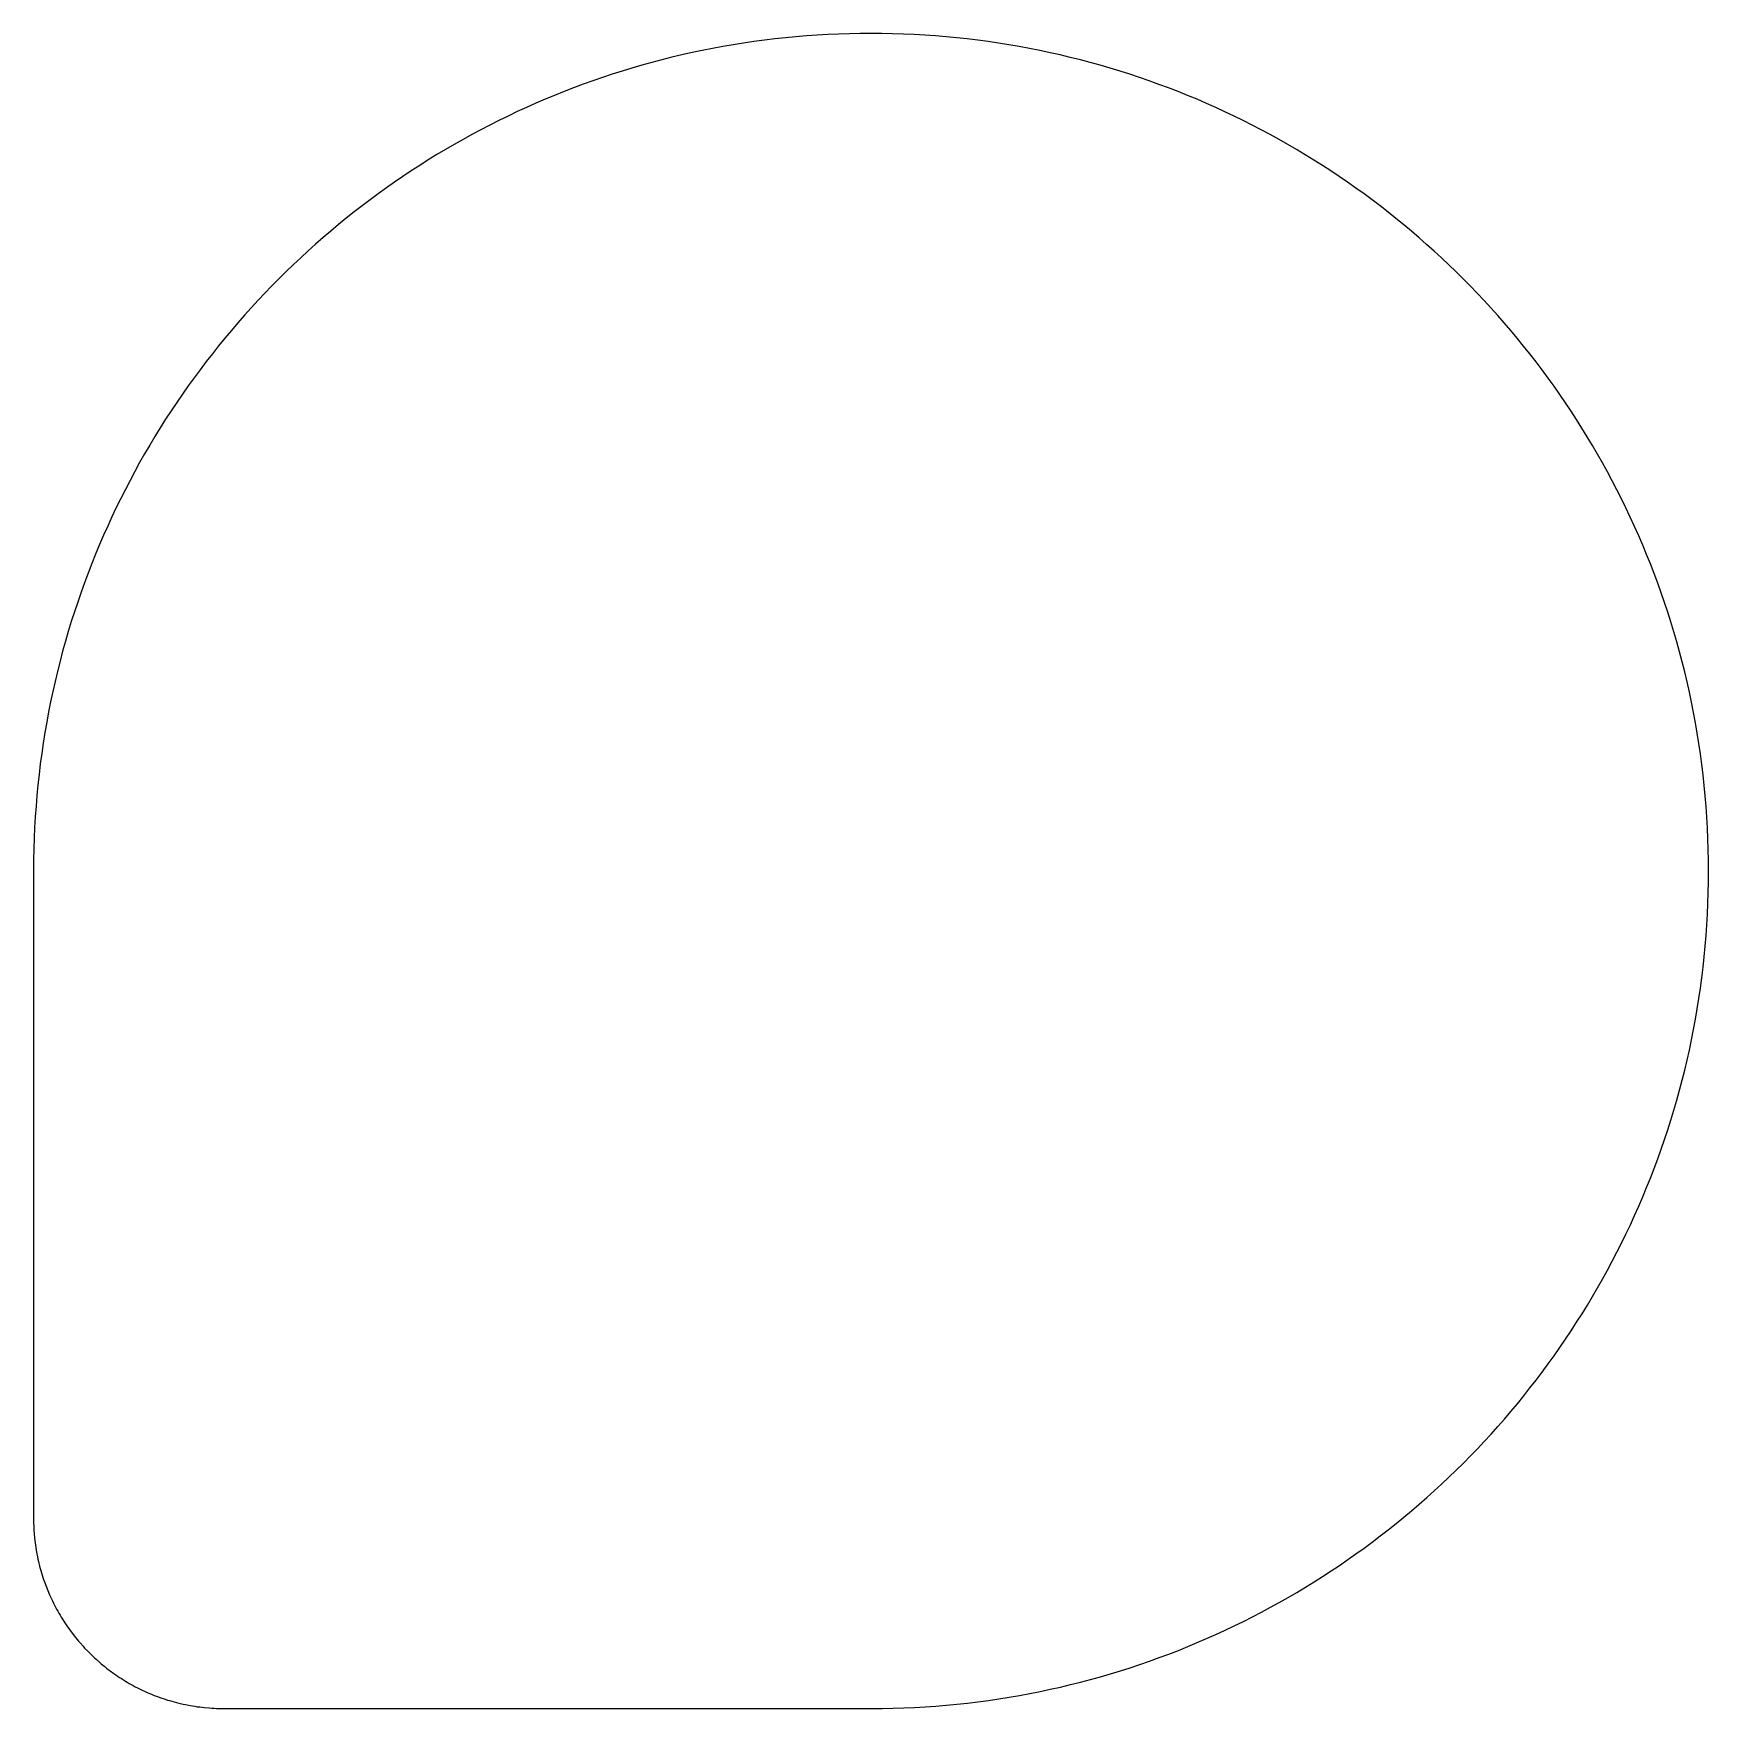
# Model space of a CAD drawing. Extents: x 0 to 61.4, y 0 to 61.4.
import ezdxf

# ---------------------------------------------------------------- set-up
doc = ezdxf.new("R2010")
doc.units = 0
doc.layers.get('0').update_dxf_attribs({"linetype": 'CONTINUOUS'})

msp = doc.modelspace()

# ---------------------------------------------------------------- linework, layer by layer
at = {"color": 156}
for p, q in [((30.679, 61.357), (30.282, 61.354)), ((31.076, 61.354), (30.679, 61.357)), ((24.874, 60.809), (24.499, 60.734)), ((25.251, 60.879), (24.874, 60.809)), ((25.629, 60.944), (25.251, 60.879)), ((26.009, 61.004), (25.629, 60.944)), ((26.391, 61.059), (26.009, 61.004)), ((26.774, 61.111), (26.391, 61.059)), ((27.158, 61.157), (26.774, 61.111)), ((27.544, 61.199), (27.158, 61.157)), ((27.931, 61.236), (27.544, 61.199)), ((28.32, 61.268), (27.931, 61.236)), ((28.71, 61.295), (28.32, 61.268)), ((29.101, 61.317), (28.71, 61.295)), ((29.494, 61.335), (29.101, 61.317)), ((29.888, 61.347), (29.494, 61.335)), ((30.282, 61.354), (29.888, 61.347)), ((31.472, 61.347), (31.076, 61.354)), ((31.866, 61.335), (31.472, 61.347)), ((32.258, 61.317), (31.866, 61.335)), ((32.65, 61.295), (32.258, 61.317)), ((33.04, 61.268), (32.65, 61.295)), ((33.428, 61.236), (33.04, 61.268)), ((33.816, 61.199), (33.428, 61.236)), ((34.202, 61.157), (33.816, 61.199)), ((34.586, 61.111), (34.202, 61.157)), ((34.969, 61.059), (34.586, 61.111)), ((35.351, 61.003), (34.969, 61.059)), ((35.731, 60.944), (35.351, 61.003)), ((36.11, 60.877), (35.731, 60.944)), ((36.486, 60.809), (36.11, 60.877)), ((36.862, 60.734), (36.486, 60.809)), ((22.284, 60.194), (21.922, 60.089)), ((22.649, 60.295), (22.284, 60.194)), ((23.016, 60.392), (22.649, 60.295)), ((23.384, 60.485), (23.016, 60.392)), ((23.753, 60.572), (23.384, 60.485)), ((24.125, 60.656), (23.753, 60.572)), ((24.499, 60.734), (24.125, 60.656)), ((37.236, 60.654), (36.862, 60.734)), ((37.608, 60.572), (37.236, 60.654)), ((37.977, 60.483), (37.608, 60.572)), ((38.347, 60.391), (37.977, 60.483)), ((38.713, 60.295), (38.347, 60.391)), ((39.078, 60.193), (38.713, 60.295)), ((39.441, 60.088), (39.078, 60.193)), ((20.489, 59.624), (20.136, 59.497)), ((20.844, 59.746), (20.489, 59.624)), ((21.201, 59.865), (20.844, 59.746)), ((21.561, 59.979), (21.201, 59.865)), ((21.922, 60.089), (21.561, 59.979)), ((39.802, 59.978), (39.441, 60.088)), ((40.162, 59.863), (39.802, 59.978)), ((40.518, 59.745), (40.162, 59.863)), ((40.874, 59.622), (40.518, 59.745)), ((41.228, 59.495), (40.874, 59.622)), ((18.743, 58.949), (18.4, 58.801)), ((19.087, 59.092), (18.743, 58.949)), ((19.434, 59.231), (19.087, 59.092)), ((19.785, 59.366), (19.434, 59.231)), ((20.136, 59.497), (19.785, 59.366)), ((41.579, 59.364), (41.228, 59.495)), ((41.928, 59.23), (41.579, 59.364)), ((42.276, 59.09), (41.928, 59.23)), ((42.621, 58.946), (42.276, 59.09)), ((42.963, 58.798), (42.621, 58.946)), ((17.384, 58.334), (17.05, 58.171)), ((17.72, 58.494), (17.384, 58.334)), ((18.059, 58.649), (17.72, 58.494)), ((18.4, 58.801), (18.059, 58.649)), ((43.305, 58.647), (42.963, 58.798)), ((43.644, 58.491), (43.305, 58.647)), ((43.98, 58.333), (43.644, 58.491)), ((44.313, 58.169), (43.98, 58.333)), ((16.389, 57.832), (16.062, 57.657)), ((16.718, 58.003), (16.389, 57.832)), ((17.05, 58.171), (16.718, 58.003)), ((44.646, 58), (44.313, 58.169)), ((44.975, 57.829), (44.646, 58)), ((45.303, 57.654), (44.975, 57.829)), ((15.095, 57.109), (14.778, 56.919)), ((15.415, 57.296), (15.095, 57.109)), ((15.737, 57.478), (15.415, 57.296)), ((16.062, 57.657), (15.737, 57.478)), ((45.627, 57.475), (45.303, 57.654)), ((45.949, 57.292), (45.627, 57.475)), ((46.269, 57.106), (45.949, 57.292)), ((46.587, 56.916), (46.269, 57.106)), ((14.15, 56.527), (13.84, 56.326)), ((14.463, 56.726), (14.15, 56.527)), ((14.778, 56.919), (14.463, 56.726)), ((46.901, 56.721), (46.587, 56.916)), ((47.214, 56.523), (46.901, 56.721)), ((47.525, 56.322), (47.214, 56.523)), ((13.228, 55.914), (12.926, 55.702)), ((13.534, 56.122), (13.228, 55.914)), ((13.84, 56.326), (13.534, 56.122)), ((47.832, 56.118), (47.525, 56.322)), ((48.136, 55.908), (47.832, 56.118)), ((48.438, 55.696), (48.136, 55.908)), ((12.331, 55.266), (12.037, 55.044)), ((12.627, 55.485), (12.331, 55.266)), ((12.926, 55.702), (12.627, 55.485)), ((48.738, 55.481), (48.438, 55.696)), ((49.035, 55.262), (48.738, 55.481)), ((49.328, 55.039), (49.035, 55.262)), ((11.745, 54.819), (11.457, 54.59)), ((12.037, 55.044), (11.745, 54.819)), ((49.62, 54.813), (49.328, 55.039)), ((49.908, 54.584), (49.62, 54.813)), ((10.889, 54.121), (10.61, 53.881)), ((11.172, 54.357), (10.889, 54.121)), ((11.457, 54.59), (11.172, 54.357)), ((50.194, 54.351), (49.908, 54.584)), ((50.476, 54.115), (50.194, 54.351)), ((50.756, 53.876), (50.476, 54.115)), ((10.058, 53.394), (9.788, 53.144)), ((10.332, 53.639), (10.058, 53.394)), ((10.61, 53.881), (10.332, 53.639)), ((51.033, 53.633), (50.756, 53.876)), ((51.307, 53.387), (51.033, 53.633)), ((51.577, 53.137), (51.307, 53.387)), ((9.52, 52.892), (9.255, 52.637)), ((9.788, 53.144), (9.52, 52.892)), ((51.846, 52.885), (51.577, 53.137)), ((52.111, 52.63), (51.846, 52.885)), ((8.993, 52.378), (8.735, 52.116)), ((9.255, 52.637), (8.993, 52.378)), ((52.372, 52.371), (52.111, 52.63)), ((52.631, 52.109), (52.372, 52.371)), ((8.227, 51.584), (7.977, 51.314)), ((8.479, 51.851), (8.227, 51.584)), ((8.735, 52.116), (8.479, 51.851)), ((52.886, 51.845), (52.631, 52.109)), ((53.139, 51.576), (52.886, 51.845)), ((53.388, 51.306), (53.139, 51.576)), ((7.732, 51.04), (7.49, 50.763)), ((7.977, 51.314), (7.732, 51.04)), ((53.635, 51.031), (53.388, 51.306)), ((53.877, 50.755), (53.635, 51.031)), ((7.25, 50.483), (7.014, 50.201)), ((7.49, 50.763), (7.25, 50.483)), ((54.115, 50.475), (53.877, 50.755)), ((54.352, 50.192), (54.115, 50.475)), ((6.781, 49.915), (6.551, 49.627)), ((7.014, 50.201), (6.781, 49.915)), ((54.585, 49.907), (54.352, 50.192)), ((54.814, 49.617), (54.585, 49.907)), ((6.325, 49.337), (6.103, 49.043)), ((6.551, 49.627), (6.325, 49.337)), ((55.04, 49.327), (54.814, 49.617)), ((55.263, 49.033), (55.04, 49.327)), ((5.884, 48.747), (5.668, 48.448)), ((6.103, 49.043), (5.884, 48.747)), ((55.482, 48.737), (55.263, 49.033)), ((55.698, 48.437), (55.482, 48.737)), ((5.456, 48.146), (5.248, 47.841)), ((5.668, 48.448), (5.456, 48.146)), ((55.91, 48.135), (55.698, 48.437)), ((56.118, 47.83), (55.91, 48.135)), ((5.042, 47.534), (4.841, 47.224)), ((5.248, 47.841), (5.042, 47.534)), ((56.323, 47.523), (56.118, 47.83)), ((56.525, 47.213), (56.323, 47.523)), ((4.643, 46.911), (4.45, 46.597)), ((4.841, 47.224), (4.643, 46.911)), ((56.723, 46.9), (56.525, 47.213)), ((56.916, 46.586), (56.723, 46.9)), ((4.258, 46.28), (4.072, 45.96)), ((4.45, 46.597), (4.258, 46.28)), ((57.107, 46.267), (56.916, 46.586)), ((57.293, 45.948), (57.107, 46.267)), ((3.889, 45.638), (3.71, 45.312)), ((4.072, 45.96), (3.889, 45.638)), ((57.477, 45.626), (57.293, 45.948)), ((57.654, 45.3), (57.477, 45.626)), ((3.535, 44.986), (3.364, 44.657)), ((3.71, 45.312), (3.535, 44.986)), ((57.831, 44.974), (57.654, 45.3)), ((58.002, 44.644), (57.831, 44.974)), ((3.196, 44.325), (3.032, 43.991)), ((3.364, 44.657), (3.196, 44.325)), ((58.169, 44.312), (58.002, 44.644)), ((58.333, 43.977), (58.169, 44.312)), ((2.873, 43.655), (2.717, 43.316)), ((3.032, 43.991), (2.873, 43.655)), ((58.492, 43.641), (58.333, 43.977)), ((58.648, 43.302), (58.492, 43.641)), ((2.566, 42.975), (2.417, 42.633)), ((2.717, 43.316), (2.566, 42.975)), ((58.8, 42.962), (58.648, 43.302)), ((58.947, 42.619), (58.8, 42.962)), ((2.417, 42.633), (2.274, 42.288)), ((59.09, 42.274), (58.947, 42.619)), ((2.135, 41.941), (2, 41.592)), ((2.274, 42.288), (2.135, 41.941)), ((59.23, 41.927), (59.09, 42.274)), ((59.364, 41.577), (59.23, 41.927)), ((1.867, 41.24), (1.74, 40.888)), ((2, 41.592), (1.867, 41.24)), ((59.497, 41.225), (59.364, 41.577)), ((59.624, 40.873), (59.497, 41.225)), ((1.618, 40.532), (1.499, 40.175)), ((1.74, 40.888), (1.618, 40.532)), ((59.746, 40.517), (59.624, 40.873)), ((59.865, 40.159), (59.746, 40.517)), ((1.499, 40.175), (1.385, 39.816)), ((59.979, 39.8), (59.865, 40.159)), ((1.275, 39.455), (1.169, 39.092)), ((1.385, 39.816), (1.275, 39.455)), ((60.088, 39.438), (59.979, 39.8)), ((60.194, 39.076), (60.088, 39.438)), ((1.068, 38.727), (0.972, 38.362)), ((1.169, 39.092), (1.068, 38.727)), ((60.295, 38.71), (60.194, 39.076)), ((60.392, 38.344), (60.295, 38.71)), ((0.972, 38.362), (0.878, 37.992)), ((60.485, 37.976), (60.392, 38.344)), ((0.791, 37.623), (0.707, 37.251)), ((0.878, 37.992), (0.791, 37.623)), ((60.572, 37.605), (60.485, 37.976)), ((60.656, 37.233), (60.572, 37.605)), ((0.627, 36.878), (0.553, 36.503)), ((0.707, 37.251), (0.627, 36.878)), ((60.734, 36.86), (60.656, 37.233)), ((60.809, 36.485), (60.734, 36.86)), ((0.553, 36.503), (0.484, 36.127)), ((60.879, 36.108), (60.809, 36.485)), ((0.418, 35.748), (0.357, 35.367)), ((0.484, 36.127), (0.418, 35.748)), ((60.944, 35.728), (60.879, 36.108)), ((61.004, 35.348), (60.944, 35.728)), ((0.3, 34.987), (0.249, 34.604)), ((0.357, 35.367), (0.3, 34.987)), ((61.059, 34.968), (61.004, 35.348)), ((0.249, 34.604), (0.203, 34.219)), ((61.112, 34.585), (61.059, 34.968)), ((61.157, 34.199), (61.112, 34.585)), ((0.161, 33.834), (0.124, 33.446)), ((0.203, 34.219), (0.161, 33.834)), ((61.199, 33.813), (61.157, 34.199)), ((61.236, 33.426), (61.199, 33.813)), ((0.124, 33.446), (0.092, 33.058)), ((61.268, 33.037), (61.236, 33.426)), ((0.065, 32.668), (0.041, 32.276)), ((0.092, 33.058), (0.065, 32.668)), ((61.295, 32.647), (61.268, 33.037)), ((61.317, 32.256), (61.295, 32.647)), ((0.041, 32.276), (0.023, 31.884)), ((61.335, 31.863), (61.317, 32.256)), ((0.011, 31.489), (0.004, 31.095)), ((0.023, 31.884), (0.011, 31.489)), ((61.347, 31.469), (61.335, 31.863)), ((61.356, 31.073), (61.347, 31.469)), ((0, 30.698), (0, 30.7)), ((0, 30.7), (0, 6.956)), ((0.001, 30.698), (0, 30.698)), ((0.004, 31.095), (0.001, 30.698)), ((61.357, 30.677), (61.356, 31.073)), ((61.347, 29.884), (61.356, 30.28)), ((61.356, 30.28), (61.357, 30.677)), ((61.317, 29.099), (61.335, 29.491)), ((61.335, 29.491), (61.347, 29.884)), ((61.295, 28.707), (61.317, 29.099)), ((61.236, 27.927), (61.269, 28.316)), ((61.269, 28.316), (61.295, 28.707)), ((61.199, 27.54), (61.236, 27.927)), ((61.112, 26.77), (61.157, 27.154)), ((61.157, 27.154), (61.199, 27.54)), ((61.004, 26.005), (61.061, 26.387)), ((61.061, 26.387), (61.112, 26.77)), ((60.944, 25.626), (61.004, 26.005)), ((60.809, 24.871), (60.879, 25.247)), ((60.879, 25.247), (60.944, 25.626)), ((60.734, 24.495), (60.809, 24.871)), ((60.573, 23.749), (60.656, 24.121)), ((60.656, 24.121), (60.734, 24.495)), ((60.392, 23.012), (60.485, 23.38)), ((60.485, 23.38), (60.573, 23.749)), ((60.296, 22.645), (60.392, 23.012)), ((60.089, 21.916), (60.194, 22.28)), ((60.194, 22.28), (60.296, 22.645)), ((59.865, 21.197), (59.979, 21.555)), ((59.979, 21.555), (60.089, 21.916)), ((59.746, 20.839), (59.865, 21.197)), ((59.497, 20.13), (59.624, 20.485)), ((59.624, 20.485), (59.746, 20.839)), ((59.231, 19.43), (59.366, 19.779)), ((59.366, 19.779), (59.497, 20.13)), ((58.949, 18.737), (59.092, 19.083)), ((59.092, 19.083), (59.231, 19.43)), ((58.801, 18.395), (58.949, 18.737)), ((58.494, 17.716), (58.649, 18.054)), ((58.649, 18.054), (58.801, 18.395)), ((58.17, 17.045), (58.334, 17.38)), ((58.334, 17.38), (58.494, 17.716)), ((57.832, 16.384), (58.003, 16.713)), ((58.003, 16.713), (58.17, 17.045)), ((57.478, 15.732), (57.657, 16.057)), ((57.657, 16.057), (57.832, 16.384)), ((57.109, 15.089), (57.295, 15.409)), ((57.295, 15.409), (57.478, 15.732)), ((56.724, 14.457), (56.919, 14.773)), ((56.919, 14.773), (57.109, 15.089)), ((56.326, 13.835), (56.527, 14.146)), ((56.527, 14.146), (56.724, 14.457)), ((55.913, 13.224), (56.121, 13.528)), ((56.121, 13.528), (56.326, 13.835)), ((55.485, 12.621), (55.7, 12.922)), ((55.7, 12.922), (55.913, 13.224)), ((55.043, 12.032), (55.266, 12.325)), ((55.266, 12.325), (55.485, 12.621)), ((54.588, 11.451), (54.817, 11.741)), ((54.817, 11.741), (55.043, 12.032)), ((54.12, 10.884), (54.355, 11.166)), ((54.355, 11.166), (54.588, 11.451)), ((53.637, 10.327), (53.88, 10.604)), ((53.88, 10.604), (54.12, 10.884)), ((53.143, 9.783), (53.392, 10.054)), ((53.392, 10.054), (53.637, 10.327)), ((52.377, 8.989), (52.634, 9.251)), ((52.634, 9.251), (52.891, 9.515)), ((52.891, 9.515), (53.143, 9.783)), ((51.85, 8.474), (52.115, 8.73)), ((52.115, 8.73), (52.377, 8.989)), ((51.311, 7.973), (51.581, 8.221)), ((51.581, 8.221), (51.85, 8.474)), ((50.48, 7.244), (50.76, 7.484)), ((50.76, 7.484), (51.037, 7.727)), ((51.037, 7.727), (51.311, 7.973)), ((0, 6.956), (0.001, 6.956)), ((0.001, 6.956), (0.001, 6.865)), ((0.001, 6.865), (0.003, 6.776)), ((0.003, 6.776), (0.007, 6.686)), ((49.624, 6.547), (49.912, 6.776)), ((49.912, 6.776), (50.198, 7.009)), ((50.198, 7.009), (50.48, 7.244)), ((0.007, 6.686), (0.011, 6.598)), ((0.011, 6.598), (0.017, 6.508)), ((0.017, 6.508), (0.022, 6.42)), ((0.022, 6.42), (0.039, 6.244)), ((0.039, 6.244), (0.048, 6.157)), ((0.048, 6.157), (0.059, 6.069)), ((49.04, 6.098), (49.334, 6.321)), ((49.334, 6.321), (49.624, 6.547)), ((0.059, 6.069), (0.07, 5.982)), ((0.07, 5.982), (0.083, 5.895)), ((0.083, 5.895), (0.098, 5.81)), ((0.098, 5.81), (0.112, 5.724)), ((0.112, 5.724), (0.145, 5.553)), ((0.145, 5.553), (0.164, 5.468)), ((48.142, 5.452), (48.443, 5.664)), ((48.443, 5.664), (48.744, 5.879)), ((48.744, 5.879), (49.04, 6.098)), ((0.164, 5.468), (0.182, 5.384)), ((0.182, 5.384), (0.223, 5.216)), ((0.223, 5.216), (0.245, 5.133)), ((0.245, 5.133), (0.269, 5.051)), ((0.269, 5.051), (0.294, 4.968)), ((0.294, 4.968), (0.318, 4.887)), ((47.221, 4.837), (47.53, 5.038)), ((47.53, 5.038), (47.837, 5.242)), ((47.837, 5.242), (48.142, 5.452)), ((0.318, 4.887), (0.371, 4.724)), ((0.371, 4.724), (0.4, 4.643)), ((0.4, 4.643), (0.458, 4.483)), ((0.458, 4.483), (0.521, 4.326)), ((0.521, 4.326), (0.587, 4.169)), ((46.276, 4.254), (46.593, 4.444)), ((46.593, 4.444), (46.908, 4.638)), ((46.908, 4.638), (47.221, 4.837)), ((0.587, 4.169), (0.621, 4.091)), ((0.621, 4.091), (0.657, 4.016)), ((0.657, 4.016), (0.693, 3.938)), ((0.693, 3.938), (0.73, 3.863)), ((0.73, 3.863), (0.769, 3.788)), ((0.769, 3.788), (0.808, 3.712)), ((0.808, 3.712), (0.847, 3.639)), ((44.982, 3.531), (45.31, 3.706)), ((45.31, 3.706), (45.634, 3.885)), ((45.634, 3.885), (45.956, 4.068)), ((45.956, 4.068), (46.276, 4.254)), ((0.847, 3.639), (0.889, 3.565)), ((0.889, 3.565), (0.93, 3.492)), ((0.93, 3.492), (0.973, 3.419)), ((0.973, 3.419), (1.016, 3.347)), ((1.016, 3.347), (1.06, 3.276)), ((1.06, 3.276), (1.151, 3.135)), ((1.151, 3.135), (1.198, 3.065)), ((43.987, 3.028), (44.321, 3.192)), ((44.321, 3.192), (44.653, 3.36)), ((44.653, 3.36), (44.982, 3.531)), ((1.198, 3.065), (1.244, 2.996)), ((1.244, 2.996), (1.293, 2.928)), ((1.293, 2.928), (1.342, 2.859)), ((1.342, 2.859), (1.392, 2.792)), ((1.392, 2.792), (1.494, 2.66)), ((1.494, 2.66), (1.599, 2.53)), ((1.599, 2.53), (1.652, 2.465)), ((1.652, 2.465), (1.707, 2.402)), ((42.628, 2.414), (42.971, 2.562)), ((42.971, 2.562), (43.312, 2.713)), ((43.312, 2.713), (43.651, 2.869)), ((43.651, 2.869), (43.987, 3.028)), ((1.707, 2.402), (1.818, 2.278)), ((1.818, 2.278), (1.874, 2.216)), ((1.874, 2.216), (1.99, 2.095)), ((1.99, 2.095), (2.049, 2.035)), ((2.049, 2.035), (2.108, 1.977)), ((2.108, 1.977), (2.23, 1.862)), ((2.23, 1.862), (2.292, 1.805)), ((40.882, 1.738), (41.236, 1.864)), ((41.236, 1.864), (41.588, 1.995)), ((41.588, 1.995), (41.937, 2.13)), ((41.937, 2.13), (42.284, 2.27)), ((42.284, 2.27), (42.628, 2.414)), ((2.292, 1.805), (2.416, 1.695)), ((2.416, 1.695), (2.479, 1.641)), ((2.479, 1.641), (2.609, 1.534)), ((2.609, 1.534), (2.675, 1.483)), ((2.675, 1.483), (2.741, 1.43)), ((2.741, 1.43), (2.807, 1.381)), ((2.807, 1.381), (2.942, 1.282)), ((2.942, 1.282), (3.011, 1.233)), ((3.011, 1.233), (3.08, 1.186)), ((39.087, 1.166), (39.45, 1.272)), ((39.45, 1.272), (39.812, 1.382)), ((39.812, 1.382), (40.17, 1.495)), ((40.17, 1.495), (40.528, 1.615)), ((40.528, 1.615), (40.882, 1.738)), ((3.08, 1.186), (3.15, 1.14)), ((3.15, 1.14), (3.22, 1.094)), ((3.22, 1.094), (3.364, 1.006)), ((3.364, 1.006), (3.435, 0.963)), ((3.435, 0.963), (3.508, 0.921)), ((3.508, 0.921), (3.655, 0.838)), ((3.655, 0.838), (3.729, 0.799)), ((3.729, 0.799), (3.805, 0.759)), ((3.805, 0.759), (3.879, 0.722)), ((3.879, 0.722), (3.955, 0.685)), ((3.955, 0.685), (4.109, 0.613)), ((36.497, 0.55), (36.872, 0.624)), ((36.872, 0.624), (37.246, 0.704)), ((37.246, 0.704), (37.618, 0.787)), ((37.618, 0.787), (37.987, 0.875)), ((37.987, 0.875), (38.356, 0.967)), ((38.356, 0.967), (38.723, 1.065)), ((38.723, 1.065), (39.087, 1.166)), ((4.109, 0.613), (4.186, 0.579)), ((4.186, 0.579), (4.264, 0.546)), ((4.264, 0.546), (4.342, 0.513)), ((4.342, 0.513), (4.422, 0.481)), ((4.422, 0.481), (4.501, 0.451)), ((4.501, 0.451), (4.661, 0.393)), ((4.661, 0.393), (4.823, 0.338)), ((4.823, 0.338), (4.904, 0.311)), ((4.904, 0.311), (4.986, 0.287)), ((4.986, 0.287), (5.151, 0.24)), ((5.151, 0.24), (5.235, 0.218)), ((5.235, 0.218), (5.319, 0.197)), ((5.319, 0.197), (5.487, 0.158)), ((5.487, 0.158), (5.571, 0.141)), ((5.571, 0.141), (5.742, 0.107)), ((5.742, 0.107), (5.829, 0.094)), ((5.829, 0.094), (5.915, 0.08)), ((5.915, 0.08), (6.001, 0.066)), ((6.001, 0.066), (6.088, 0.055)), ((6.088, 0.055), (6.176, 0.044)), ((6.176, 0.044), (6.263, 0.036)), ((6.263, 0.036), (6.44, 0.019)), ((6.44, 0.019), (6.529, 0.014)), ((6.529, 0.014), (6.617, 0.008)), ((6.617, 0.008), (6.707, 0.004)), ((6.707, 0.004), (6.796, 0.001)), ((6.796, 0.001), (6.886, 0)), ((6.886, 0), (7.002, 0)), ((7.002, 0), (7.002, 0.001)), ((7.002, 0.001), (7.009, 0.001)), ((7.009, 0.001), (7.009, 0)), ((7.009, 0), (30.692, 0)), ((30.692, 0), (31.088, 0.003)), ((31.088, 0.003), (31.483, 0.01)), ((31.483, 0.01), (31.877, 0.022)), ((31.877, 0.022), (32.27, 0.04)), ((32.27, 0.04), (32.661, 0.062)), ((32.661, 0.062), (33.051, 0.09)), ((33.051, 0.09), (33.44, 0.123)), ((33.44, 0.123), (33.827, 0.158)), ((33.827, 0.158), (34.213, 0.201)), ((34.213, 0.201), (34.597, 0.248)), ((34.597, 0.248), (34.98, 0.299)), ((34.98, 0.299), (35.362, 0.354)), ((35.362, 0.354), (35.742, 0.415)), ((35.742, 0.415), (36.12, 0.481)), ((36.12, 0.481), (36.497, 0.55))]:
    msp.add_line(p, q, dxfattribs=at)

doc.saveas('drawing.dxf')
